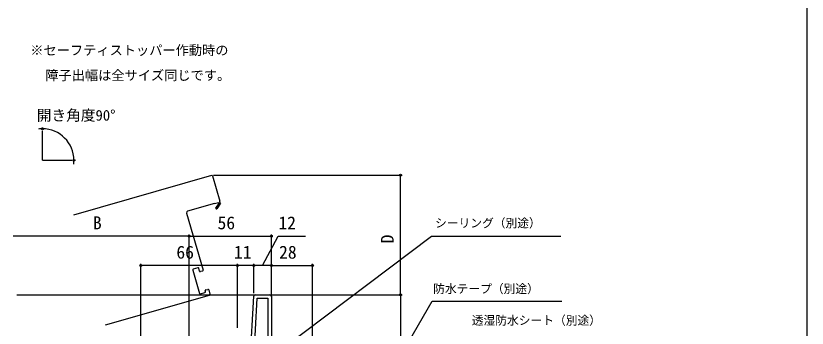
# Model space of a CAD drawing. Units: millimetres, scale not verified. Extents: x -525 to 525, y -783 to 778.
# Drawn here: x -14 to 525, y -455 to -243 of the extents above; entities that cross this region are included whole.
import ezdxf
from ezdxf.enums import TextEntityAlignment as Align

# ---------------------------------------------------------------- set-up
doc = ezdxf.new("R2010")
doc.units = ezdxf.units.MM
doc.header["$LTSCALE"] = 4
for name, color, linetype in [('0-2_USER1', 3, 'Continuous'), ('0-3_YKK_11', 7, 'Continuous'), ('0-5_YKK_12', 2, 'Continuous'), ('0-8_YKK_D', 6, 'Continuous'), ('0-9_YKK_ZWAK', 7, 'Continuous')]:
    doc.layers.add(name, color=color, linetype=linetype)
doc.styles.add('ＭＳ ゴシック', font='')
doc.styles.get('ＭＳ ゴシック').set_extended_font_data('MS Gothic')

msp = doc.modelspace()

# ---------------------------------------------------------------- linework, layer by layer
at = {"layer": '0-3_YKK_11'}
msp.add_line((148.949, -432.7), (159, -432.7), dxfattribs=at)
for points in [[(131.174, -483.915), (136.8, -484.907), (136.8, -480.1), (131.444, -480.1), (130.576, -480.642), (130, -480.323), (130, -477.7), (145.642, -477.7), (147.95, -433.648)], [(160, -433.7), (160, -494.3), (188, -494.3), (188, -497.7), (186.1, -497.7), (185.6, -497.2), (185.1, -496.7), (160, -496.7), (160, -547.7), (155.758, -547.7), (155.575, -547.58), (155.025, -547.58), (154.842, -547.7), (152.2, -547.7)]]:
    msp.add_lwpolyline(points, dxfattribs=at)
msp.add_lwpolyline([(148.045, -477.7), (150.278, -435.1), (157.6, -435.1), (157.6, -477.7)], close=True, dxfattribs=at)
for centre, start, end in [((148.949, -433.7), 90, 176.99997), ((159, -433.7), 0.00001, 89.99999)]:
    msp.add_arc(centre, 1, start, end, dxfattribs=at)
at = {"layer": '0-5_YKK_12'}
for p, q in [((4, -341.038), (4, -321.038)), ((4, -341.038), (24, -341.038)), ((25.418, -378.223), (119.325, -351.244)), ((119.944, -351.586), (124.914, -368.886)), ((122.253, -373.599), (124.229, -370.627)), ((102.261, -376.955), (113.445, -415.88)), ((109.871, -414.306), (106.795, -415.19)), ((111.042, -416.571), (110.49, -414.649)), ((106.453, -415.808), (111.037, -431.763)), ((113.102, -416.499), (111.661, -416.913)), ((111.655, -432.105), (114.731, -431.222)), ((115.073, -430.603), (114.908, -430.026)), ((115.25, -429.408), (116.692, -428.994)), ((117.311, -429.336), (118.139, -432.219)), ((-13.5, -432.7), (148.949, -432.7)), ((46.918, -453.202), (117.797, -432.838))]:
    msp.add_line(p, q, dxfattribs=at)
for points in [[(124.187, -370.246), (123.933, -370), (121.29, -370.76), (121.208, -370.471), (102.946, -375.718)], [(124.571, -369.505), (125.403, -370.307), (122.919, -374.042)]]:
    msp.add_lwpolyline(points, dxfattribs=at)
for centre, radius, start, end in [((119.463, -351.724), 0.5, 16.0296, 106.0296), ((124.367, -370.419), 0.25, 236.38663, 136.0296), ((124.433, -369.024), 0.5, 286.0296, 16.0296), ((103.222, -376.679), 1, 106.0296, 196.0296), ((122.586, -373.821), 0.4, 146.38663, 326.38663), ((110.009, -414.787), 0.5, 16.0296, 106.0296), ((106.934, -415.67), 0.5, 106.0296, 196.0296), ((111.523, -416.433), 0.5, 196.0296, 286.0296), ((112.964, -416.018), 0.5, 286.0296, 16.0296), ((114.593, -430.741), 0.5, 286.0296, 16.0296), ((115.388, -429.888), 0.5, 106.0296, 196.0296), ((116.83, -429.474), 0.5, 16.0296, 106.0296), ((111.517, -431.625), 0.5, 196.0296, 286.0296), ((117.658, -432.358), 0.5, 286.0296, 16.0296)]:
    msp.add_arc(centre, radius, start, end, dxfattribs=at)
at = {"layer": '0-8_YKK_D'}
for p, q in [((4, -320.038), (4, -318.574)), ((25, -341.038), (26.464, -341.038)), ((120.463, -351.224), (249, -351.224)), ((248, -432.7), (248, -351.224)), ((104, -392.7), (-16, -392.7)), ((104, -545.4), (104, -391.7)), ((104, -545.4), (104, -391.7)), ((104, -392.7), (160, -392.7)), ((160, -432.7), (160, -391.7)), ((71, -461.649), (71, -411.7)), ((137, -412.7), (71, -412.7)), ((137, -455.2), (137, -411.7)), ((137, -455.2), (137, -411.7)), ((148, -412.7), (137, -412.7)), ((148, -431.7), (148, -411.7)), ((148, -431.7), (148, -411.7)), ((160, -412.7), (148, -412.7)), ((160, -432.7), (160, -411.7)), ((160, -432.7), (160, -411.7)), ((160, -412.7), (188, -412.7)), ((188, -493.8), (188, -411.7)), ((159.39, -432.7), (249, -432.7)), ((190, -432.7), (249, -432.7)), ((248, -432.7), (248, -497.7))]:
    msp.add_line(p, q, dxfattribs=at)
for points in [[(154, -412.7), (164.625, -392.7), (183.352, -392.7)], [(166.414, -470.144), (168.45, -468.608), (269.122, -392.7), (357.103, -392.7)], [(235.21, -496.7), (236.485, -494.492), (269.603, -437.129), (357.899, -437.129)]]:
    msp.add_lwpolyline(points, dxfattribs=at)
for centre in [(4, -319.574), (25.464, -341.038), (248, -351.224), (104, -392.7), (104, -392.7), (160, -392.7), (71, -412.7), (137, -412.7), (137, -412.7), (148, -412.7), (148, -412.7), (160, -412.7), (160, -412.7), (188, -412.7), (248, -432.7), (248, -432.7)]:
    msp.add_circle(centre, 0.637, dxfattribs=at)
for start, end in [(90, 96.81083), (360, 90), (353.18917, 360)]:
    msp.add_arc((4, -341.038), 21.464, start, end, dxfattribs=at)
at = {"layer": '0-9_YKK_ZWAK'}
msp.add_lwpolyline([(-525, -782.7), (525, -782.7), (525, 747.3)], dxfattribs=at)

# ---------------------------------------------------------------- texts
at = {"layer": '0-2_USER1', "style": 'ＭＳ ゴシック'}
for s, p in [('※セーフティストッパー作動時の', (-4.227, -271.285)), ('\u3000障子出幅は全サイズ同じです。', (-3, -288.382))]:
    msp.add_text(s, height=6.598, dxfattribs=at).set_placement(p, align=Align.BOTTOM_LEFT)
at = {"layer": '0-8_YKK_D', "style": 'ＭＳ ゴシック'}
for s, height, p in [('開き角度90°', 7.331, (0.187, -316.214)), ('B', 8.798, (38.409, -390.7)), ('56', 8.798, (123.307, -390.7)), ('12', 8.798, (164.784, -390.7)), ('シーリング（別途）', 5.865, (271.505, -388.538)), ('66', 8.798, (95.273, -410.7)), ('11', 8.798, (134.489, -410.7)), ('28', 8.798, (165.239, -410.7)), ('防水テープ（別途）', 5.865, (270.219, -433.342)), ('透湿防水シート（別途）', 5.865, (296.519, -454.866))]:
    msp.add_text(s, height=height, dxfattribs=at).set_placement(p, align=Align.BOTTOM_LEFT)
msp.add_text('D', height=8.798, rotation=90, dxfattribs=at).set_placement((246, -397.655), align=Align.BOTTOM_LEFT)

doc.saveas('drawing.dxf')
